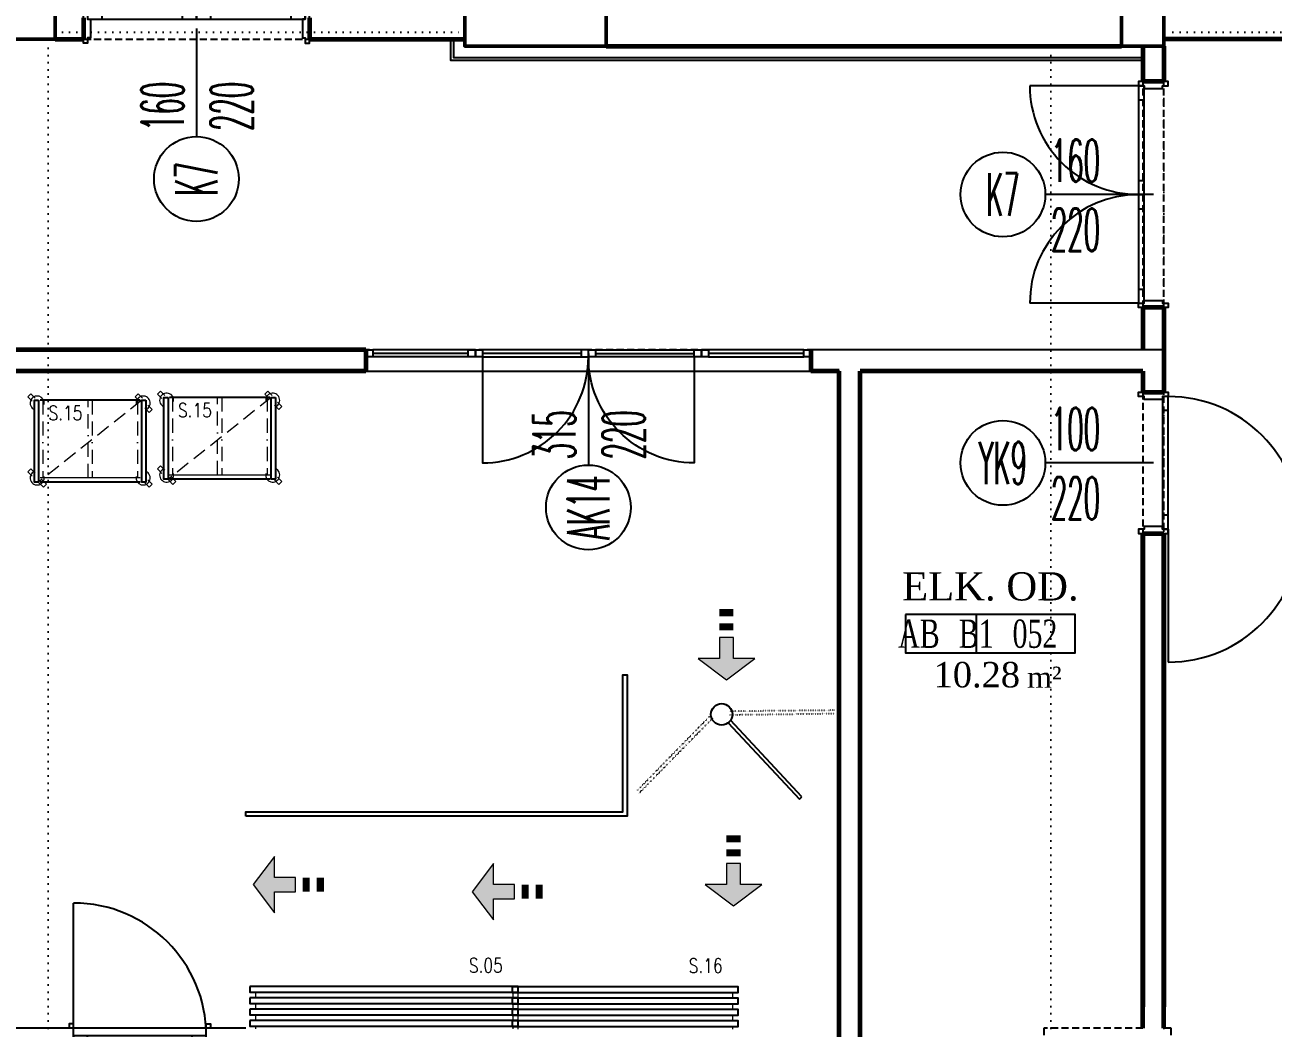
# Model space of a CAD drawing. Extents: x -228812 to 45006, y -308075 to -42938.
# Drawn here: x 42545 to 43429, y -44696 to -43986 of the extents above; entities that cross this region are included whole.
import ezdxf
from ezdxf.enums import TextEntityAlignment as Align

# ---------------------------------------------------------------- set-up
doc = ezdxf.new("R2010")
doc.units = 0
doc.header["$LTSCALE"] = 20
for name, pattern in [('( Hidden )', [0.375, 0.25, -0.125]), ('BORDER', [1.75, 0.5, -0.25, 0.5, -0.25, 0, -0.25]), ('DASHED', [0.75, 0.5, -0.25]), ('DOT', [0.25, 0, -0.25]), ('HIDDEN', [0.375, 0.25, -0.125])]:
    doc.linetypes.add(name, pattern=pattern)
doc.layers.get('0').update_dxf_attribs({"linetype": 'CONTINUOUS', "lineweight": 15})
doc.layers.get('DEFPOINTS').update_dxf_attribs({"linetype": 'CONTINUOUS'})
for name, color, linetype, lineweight in [('-DWG_ANA_1', 7, 'BORDER', 25), ('-DWG_DETAY1', 7, 'CONTINUOUS', 25), ('-DWG_DETAY1_1', 7, 'BORDER', 20), ('-DWG_DETAY2', 7, 'CONTINUOUS', 15), ('DUVAR', 7, 'CONTINUOUS', 60), ('KOLON', 7, 'CONTINUOUS', 50), ('NO', 7, 'CONTINUOUS', 30), ('tefris', 7, 'CONTINUOUS', 20)]:
    doc.layers.add(name, color=color, linetype=linetype, lineweight=lineweight)
for name, color, linetype in [('BL-S', 42, 'CONTINUOUS'), ('KA-PEN', 5, 'CONTINUOUS'), ('KAPILAR', 5, 'CONTINUOUS'), ('KIRIS', 9, 'DOT'), ('MUTFAK TEFRISI', 7, 'CONTINUOUS'), ('ROOM', 7, 'CONTINUOUS'), ('ROOM-T', 7, 'CONTINUOUS'), ('SIVA', 7, 'CONTINUOUS'), ('YAZI', 170, 'CONTINUOUS')]:
    doc.layers.add(name, color=color, linetype=linetype)
doc.styles.add('OLC-200', font='tromans.shx', dxfattribs={"width": 0.5, "height": 0.2})
doc.styles.add('OLC-50', font='romans.shx', dxfattribs={"width": 0.5, "height": 0.15})
doc.styles.add('ROMANS', font='romans.shx', dxfattribs={"width": 0.8})
doc.styles.add('YAZI', font='times.ttf')
doc.dimstyles.new('BIRIM ADI', dxfattribs={"dimtxt": 30, "dimasz": 50, "dimexe": 25, "dimexo": 40, "dimgap": 15, "dimtad": 0, "dimtxsty": 'YAZI', "dimblk": 'OBLIQUE', "dimcen": 50, "dimadec": 0, "dimazin": 0, "dimtfac": 1, "dimtmove": 0, "dimatfit": 3, "dimfxl": 150, "dimfxlon": 1, "dimarcsym": 0})

# ---------------------------------------------------------------- blocks, each defined once
blk = doc.blocks.new('_OBLIQUE')
at = {"color": 0, "linetype": 'ByBlock'}
blk.add_line((-0.5, -0.5), (0.5, 0.5), dxfattribs=at)
blk = doc.blocks.new('*D9223')
at = {"layer": 'DEFPOINTS', "color": 0, "linetype": 'Continuous'}
for p in [(42561.85, -43121.04), (43962.68, -43121.04), (42566.85, -45206.04)]:
    blk.add_point(p, dxfattribs=at)
at = {"layer": 'YAZI', "color": 0, "lineweight": -2, "ltscale": 0.5}
for p, q in [((43812.68, -43121.04), (43987.68, -43121.04)), ((43962.68, -43121.04), (43962.68, -44082.77)), ((43962.68, -45206.04), (43962.68, -44244.32)), ((43812.68, -45206.04), (43987.68, -45206.04))]:
    blk.add_line(p, q, dxfattribs=at)
at = {"layer": 'YAZI', "color": 0, "linetype": 'Continuous', "lineweight": -2, "xscale": 50, "yscale": 50, "zscale": 50}
for p, rotation in [((43962.68, -43121.04), 90), ((43962.68, -45206.04), 270)]:
    blk.add_blockref('_OBLIQUE', p, dxfattribs=dict(at, rotation=rotation))
at = {"layer": 'YAZI', "color": 0, "linetype": 'Continuous', "insert": (43962.68, -44163.54), "char_height": 30, "attachment_point": 5, "rotation": 90, "style": 'YAZI'}
blk.add_mtext('MORG ', dxfattribs=at)
blk = doc.blocks.new('*U684')
at = {"color": 0}
for p, q in [((-157, 18), (-157, 95)), ((-3, 18), (-3, 95)), ((-147, 18), (-147, 14)), ((-90.1, 18), (-90.1, 14)), ((-70, 18), (-70, 14)), ((-13.1, 18), (-13.1, 14)), ((-80, 7.5), (-80, 7.5))]:
    blk.add_line(p, q, dxfattribs=at)
at = {"color": 0, "linetype": 'DOT', "ltscale": 20}
blk.add_line((-155, 0), (-5, 0), dxfattribs=at)
at = {"color": 16}
blk.add_lwpolyline([(-80, 7.5), (-80, 84)], dxfattribs=at)
at = {"color": 0, "lineweight": -3}
for points in [[(-160, 15), (-160, 18), (-157, 18), (-157, 14), (-155, 14), (-155, 1), (-157, 1), (-157, -3), (-160, -3), (-160, 0)], [(0, 15), (0, 18), (-3, 18), (-3, 14), (-5, 14), (-5, 1), (-3, 1), (-3, -3), (0, -3), (0, 0)]]:
    blk.add_lwpolyline(points, dxfattribs=at)
at = {"color": 0}
for points in [[(-157, 18), (-157, 14), (-80, 14), (-80, 18)], [(-80, 18), (-80, 14), (-3, 14), (-3, 18)]]:
    blk.add_lwpolyline(points, close=True, dxfattribs=at)
at = {"color": 16}
blk.add_circle((-80, 114), 30, dxfattribs=at)
at = {"color": 0}
for centre, start, end in [((-157, 18), 0, 90), ((-3, 18), 90, 180)]:
    blk.add_arc(centre, 77, start, end, dxfattribs=at)
at = {"color": 16, "style": 'OLC-50', "width": 0.45}
blk.add_attdef('POZ', text='', height=30, rotation=270, dxfattribs=at).set_placement((-80, 114), align=Align.MIDDLE_CENTER)
blk.add_attdef('YUK', text='', height=30, rotation=270, dxfattribs=at).set_placement((-90, 80), align=Align.TOP_LEFT)
blk.add_attdef('GEN', text='', height=30, rotation=270, dxfattribs=at).set_placement((-80, 80), align=Align.BOTTOM_LEFT)
at = {"style": 'OLC-50', "width": 0.5, "flags": 1}
for tag, p in [('KABLOK', (-188.28, -83.82)), ('KAMAHKOD', (-83.92, -83.79)), ('KAMAHNO', (-195.25, -120.56)), ('KAMAHAD', (-79.64, -120.04)), ('DUVKA', (-188.58, -156.03)), ('KARENK', (-82.63, -154.75)), ('KATIP', (-188.15, -193.98)), ('KASAMAL', (-83.89, -189.58)), ('KAMAL', (-188.73, -232.95)), ('KASARENK', (-83.47, -229.01)), ('YANGIN', (-84.16, -266.9)), ('MENFEZ', (-190.02, -268.95)), ('ACILYON', (-192.72, -303.54)), ('CEKIT', (-86.26, -303.19)), ('CARPTEK', (-195.01, -337.41)), ('FOTOSEL', (-86.79, -337.11)), ('PBAR', (-193.18, -371.07)), ('KONTROL', (-87.01, -371.07))]:
    blk.add_attdef(tag, p, '', height=30, dxfattribs=at)
blk = doc.blocks.new('*U688')
at = {"color": 0}
for p, q in [((-157, 18), (-157, 95)), ((-3, 18), (-3, 95)), ((-147, 18), (-147, 14)), ((-90.1, 18), (-90.1, 14)), ((-70, 18), (-70, 14)), ((-13.1, 18), (-13.1, 14)), ((-80, 7.5), (-80, 7.5))]:
    blk.add_line(p, q, dxfattribs=at)
at = {"color": 0, "linetype": 'DOT', "ltscale": 20}
blk.add_line((-155, 0), (-5, 0), dxfattribs=at)
at = {"color": 0, "lineweight": -3}
for points in [[(-160, 15), (-160, 18), (-157, 18), (-157, 14), (-155, 14), (-155, 1), (-157, 1), (-157, -3), (-160, -3), (-160, 0)], [(0, 15), (0, 18), (-3, 18), (-3, 14), (-5, 14), (-5, 1), (-3, 1), (-3, -3), (0, -3), (0, 0)]]:
    blk.add_lwpolyline(points, dxfattribs=at)
at = {"color": 0}
for points in [[(-157, 18), (-157, 14), (-80, 14), (-80, 18)], [(-80, 18), (-80, 14), (-3, 14), (-3, 18)]]:
    blk.add_lwpolyline(points, close=True, dxfattribs=at)
at = {"color": 16}
blk.add_lwpolyline([(-80, 7.5), (-80, -69)], dxfattribs=at)
blk.add_circle((-80, -99), 30, dxfattribs=at)
at = {"color": 0}
for centre, start, end in [((-157, 18), 0, 90), ((-3, 18), 90, 180)]:
    blk.add_arc(centre, 77, start, end, dxfattribs=at)
at = {"color": 16, "style": 'OLC-50', "width": 0.45}
blk.add_attdef('GEN', text='', height=30, rotation=90, dxfattribs=at).set_placement((-80, -65), align=Align.BOTTOM_LEFT)
blk.add_attdef('YUK', text='', height=30, rotation=90, dxfattribs=at).set_placement((-70, -65), align=Align.TOP_LEFT)
at = {"style": 'OLC-50', "width": 0.5, "flags": 1}
for tag, p in [('KABLOK', (-188.28, -83.82)), ('KAMAHKOD', (-83.92, -83.79)), ('KAMAHNO', (-195.25, -120.56)), ('KAMAHAD', (-79.64, -120.04)), ('DUVKA', (-188.58, -156.03)), ('KARENK', (-82.63, -154.75)), ('KATIP', (-188.15, -193.98)), ('KASAMAL', (-83.89, -189.58)), ('KAMAL', (-188.73, -232.95)), ('KASARENK', (-83.47, -229.01)), ('YANGIN', (-84.16, -266.9)), ('MENFEZ', (-190.02, -268.95)), ('ACILYON', (-192.72, -303.54)), ('CEKIT', (-86.26, -303.19)), ('CARPTEK', (-195.01, -337.41)), ('FOTOSEL', (-86.79, -337.11)), ('PBAR', (-193.18, -371.07)), ('KONTROL', (-87.01, -371.07))]:
    blk.add_attdef(tag, p, '', height=30, dxfattribs=at)
at = {"color": 16, "style": 'OLC-50', "width": 0.45}
blk.add_attdef('POZ', text='', height=30, rotation=90, dxfattribs=at).set_placement((-80, -99), align=Align.MIDDLE_CENTER)
blk = doc.blocks.new('ROOMNAME')
at = {"color": 0}
blk.add_line((0, 13.5), (0, -13.5), dxfattribs=at)
blk.add_lwpolyline([(-50, 13.5), (-50, -13.5), (70, -13.5), (70, 13.5)], close=True, dxfattribs=at)
at = {"color": 0, "insert": (36, -30.8), "char_height": 15, "width": 39.826, "attachment_point": 4, "style": 'YAZI'}
blk.add_mtext('m²', dxfattribs=at)
at = {"color": 0, "style": 'YAZI'}
for tag, p in [('KOD', (-25, 0)), ('NO', (35, 0))]:
    blk.add_attdef(tag, text='', height=20, dxfattribs=at).set_placement(p, align=Align.MIDDLE_CENTER)
blk.add_attdef('ALAN', text='', height=18, dxfattribs=at).set_placement((31, -29), align=Align.MIDDLE_RIGHT)
at = {"color": 0, "style": 'YAZI', "flags": 1}
for tag, p in [('ALANIHALE', (10, -51.34)), ('CEVRE', (8.79, -70.89))]:
    blk.add_attdef(tag, text='', height=15, dxfattribs=at).set_placement(p, align=Align.MIDDLE_CENTER)
at = {"color": 0, "style": 'OLC-200', "width": 0.5, "flags": 1}
for tag, p in [('DOS', (-43.92, -102.93)), ('SUP', (-12.29, -102.93)), ('DUV', (15.05, -102.93)), ('TAV', (42.39, -102.93)), ('KTIP1', (-43.92, -131.5)), ('KTIP2', (6.08, -131.5)), ('KTIP3', (56.08, -131.5)), ('KTIP1S', (-43.92, -160.08)), ('KTIP2S', (6.08, -160.08)), ('KTIP3S', (56.08, -160.08)), ('PTIP1', (-43.92, -188.65)), ('PTIP2', (6.08, -188.65)), ('PTIP3', (56.08, -188.65)), ('PTIP1S', (-43.92, -217.22)), ('PTIP2S', (6.08, -217.22)), ('PTIP3S', (56.08, -217.22)), ('KISI', (-43.92, -245.79)), ('KW', (6.08, -245.79)), ('ISI', (56.08, -245.79))]:
    blk.add_attdef(tag, p, '', height=15, dxfattribs=at)
at = {"layer": 'ROOM-T', "color": 9, "style": 'YAZI'}
blk.add_attdef('MAHALADI', text='', height=20, dxfattribs=at).set_placement((10, 33.5), align=Align.MIDDLE_CENTER)
blk = doc.blocks.new('*U9150')
at = {"color": 0}
for p, q in [((-87, 18), (-87, 14)), ((-13, 18), (-13, 14)), ((-3, 18), (91, 18)), ((-50, 7.5), (-50, 7.5))]:
    blk.add_line(p, q, dxfattribs=at)
at = {"color": 0, "linetype": 'DOT', "ltscale": 20}
blk.add_line((-100, 0), (0, 0), dxfattribs=at)
at = {"color": 0, "lineweight": -3}
for points in [[(-100, 15), (-100, 18), (-97, 18), (-97, 14), (-95, 14), (-95, 1), (-97, 1), (-97, -3), (-100, -3), (-100, 0)], [(0, 15), (0, 18), (-3, 18), (-3, 14), (-5, 14), (-5, 1), (-3, 1), (-3, -3), (0, -3), (0, 0)]]:
    blk.add_lwpolyline(points, dxfattribs=at)
at = {"color": 0}
blk.add_lwpolyline([(-97, 18), (-97, 14), (-3, 14), (-3, 18)], close=True, dxfattribs=at)
at = {"color": 16}
blk.add_lwpolyline([(-50, 7.5), (-50, -69)], dxfattribs=at)
blk.add_circle((-50, -99), 30, dxfattribs=at)
at = {"color": 0}
blk.add_arc((-3, 18), 94, 360, 180, dxfattribs=at)
at = {"color": 16, "style": 'OLC-50', "width": 0.45}
blk.add_attdef('GEN', text='', height=30, rotation=90, dxfattribs=at).set_placement((-50, -65), align=Align.BOTTOM_LEFT)
blk.add_attdef('YUK', text='', height=30, rotation=90, dxfattribs=at).set_placement((-40, -65), align=Align.TOP_LEFT)
at = {"style": 'OLC-50', "width": 0.5, "flags": 1}
for tag, p in [('KABLOK', (-158.28, -83.82)), ('KAMAHKOD', (-53.92, -83.79)), ('KAMAHNO', (-165.25, -120.56)), ('KAMAHAD', (-49.64, -120.04)), ('DUVKA', (-158.58, -156.03)), ('KARENK', (-52.63, -154.75)), ('KATIP', (-158.15, -193.98)), ('KASAMAL', (-53.89, -189.58)), ('KAMAL', (-158.73, -232.95)), ('KASARENK', (-53.47, -229.01)), ('YANGIN', (-54.16, -266.9)), ('MENFEZ', (-160.02, -268.95)), ('ACILYON', (-162.72, -303.54)), ('CEKIT', (-56.26, -303.19)), ('CARPTEK', (-165.01, -337.41)), ('FOTOSEL', (-56.79, -337.11)), ('PBAR', (-163.18, -371.07)), ('KONTROL', (-57.01, -371.07))]:
    blk.add_attdef(tag, p, '', height=30, dxfattribs=at)
at = {"color": 16, "style": 'OLC-50', "width": 0.45}
blk.add_attdef('POZ', text='', height=30, rotation=90, dxfattribs=at).set_placement((-50, -99), align=Align.MIDDLE_CENTER)
blk = doc.blocks.new('KOLON90')
at = {"layer": 'KOLON', "color": 4}
blk.add_lwpolyline([(-45, 45), (45, 45), (45, -45), (-45, -45)], close=True, dxfattribs=at)
blk = doc.blocks.new('*U9156')
at = {"color": 0}
for p, q in [((-165, 5), (-232.5, 5)), ((-232.5, 0), (-165, 0)), ((5, 5), (72.5, 5)), ((5, 0), (72.5, 0))]:
    blk.add_line(p, q, dxfattribs=at)
at = {"color": 16}
for p, q in [((-232.5, 2.5), (-165, 2.5)), ((5, 2.5), (72.5, 2.5))]:
    blk.add_line(p, q, dxfattribs=at)
at = {"color": 0, "linetype": 'ByBlock', "lineweight": -3}
for p, q in [((-155, 5), (-85, 5)), ((-85, 0), (-155, 0)), ((-5, 5), (-75, 5)), ((-75, 0), (-5, 0))]:
    blk.add_line(p, q, dxfattribs=at)
at = {"color": 16, "linetype": 'ByBlock', "lineweight": -3}
for p, q in [((-85, 2.5), (-155, 2.5)), ((-75, 2.5), (-5, 2.5))]:
    blk.add_line(p, q, dxfattribs=at)
at = {"color": 0, "linetype": 'ByBlock', "lineweight": -3, "flags": 128}
for points in [[(-155, 5), (-155, 80, -0.414214), (-80, 5)], [(-5, 5), (-5, 80, 0.414214), (-80, 5)]]:
    blk.add_lwpolyline(points, format="xyb", dxfattribs=at)
at = {"color": 16}
blk.add_lwpolyline([(-80, 2.5), (-80, 81.5)], dxfattribs=at)
at = {"color": 0, "linetype": 'ByBlock', "lineweight": -3}
for points in [[(-232.5, 5), (-232.5, 0), (-237.5, 0), (-237.5, 5)], [(-160, 5), (-160, 0), (-165, 0), (-165, 5)], [(-155, 5), (-155, 0), (-160, 0), (-160, 5)], [(-80, 5), (-80, 0), (-85, 0), (-85, 5)], [(-80, 5), (-80, 0), (-75, 0), (-75, 5)], [(0, 5), (0, 0), (-5, 0), (-5, 5)], [(5, 5), (5, 0), (0, 0), (0, 5)], [(77.5, 5), (77.5, 0), (72.5, 0), (72.5, 5)]]:
    blk.add_lwpolyline(points, close=True, dxfattribs=at)
at = {"color": 16}
blk.add_circle((-80, 111.5), 30, dxfattribs=at)
at = {"color": 16, "style": 'OLC-50', "width": 0.45}
blk.add_attdef('POZ', text='', height=30, rotation=270, dxfattribs=at).set_placement((-80, 111.5), align=Align.MIDDLE_CENTER)
blk.add_attdef('YUK', text='', height=30, rotation=270, dxfattribs=at).set_placement((-90, 77.5), align=Align.TOP_LEFT)
blk.add_attdef('GEN', text='', height=30, rotation=270, dxfattribs=at).set_placement((-80, 77.5), align=Align.BOTTOM_LEFT)
at = {"style": 'OLC-50', "width": 0.5, "flags": 1}
for tag, p in [('KABLOK', (-174.21, -88.82)), ('KAMAHKOD', (-69.84, -88.79)), ('KAMAHNO', (-181.17, -125.56)), ('KAMAHAD', (-65.56, -125.04)), ('DUVKA', (-174.5, -161.03)), ('KARENK', (-68.55, -159.75)), ('KASAMAL', (-69.81, -194.58)), ('KATIP', (-174.07, -198.98)), ('KAMAL', (-174.65, -237.95)), ('KASARENK', (-69.39, -234.01)), ('MENFEZ', (-175.95, -273.95)), ('YANGIN', (-70.08, -271.9)), ('ACILYON', (-178.65, -308.54)), ('CEKIT', (-72.18, -308.19)), ('CARPTEK', (-180.93, -342.41)), ('FOTOSEL', (-72.71, -342.11)), ('PBAR', (-179.11, -376.07)), ('KONTROL', (-72.93, -376.07))]:
    blk.add_attdef(tag, p, '', height=30, dxfattribs=at)
blk = doc.blocks.new('*U9158')
at = {"color": 0}
for p, q in [((-3, 9.5), (-3, 103.5)), ((-87, 9.5), (-87, 5.5)), ((-13, 9.5), (-13, 5.5)), ((-50, 7.5), (-50, 7.5)), ((-3, 5.5), (-3, -88.5))]:
    blk.add_line(p, q, dxfattribs=at)
at = {"color": 0, "linetype": 'DOT', "ltscale": 20}
blk.add_line((-100, 0), (0, 0), dxfattribs=at)
at = {"color": 16}
blk.add_lwpolyline([(-50, 7.5), (-50, 84)], dxfattribs=at)
at = {"color": 0, "lineweight": -3}
for points in [[(-100, 15), (-100, 18), (-97, 18), (-97, 14), (-97, 14), (-97, 1), (-97, 1), (-97, -3), (-100, -3), (-100, 0)], [(0, 15), (0, 18), (-3, 18), (-3, 14), (-3, 14), (-3, 1), (-3, 1), (-3, -3), (0, -3), (0, 0)]]:
    blk.add_lwpolyline(points, dxfattribs=at)
at = {"color": 0}
blk.add_lwpolyline([(-97, 9.5), (-97, 5.5), (-3, 5.5), (-3, 9.5)], close=True, dxfattribs=at)
at = {"color": 16}
blk.add_circle((-50, 114), 30, dxfattribs=at)
at = {"color": 0}
for centre, start, end in [((-3, 9.5), 90, 180), ((-3, 5.5), 180, 270)]:
    blk.add_arc(centre, 94, start, end, dxfattribs=at)
at = {"color": 16, "style": 'OLC-50', "width": 0.45}
blk.add_attdef('POZ', text='', height=30, rotation=270, dxfattribs=at).set_placement((-50, 114), align=Align.MIDDLE_CENTER)
blk.add_attdef('YUK', text='', height=30, rotation=270, dxfattribs=at).set_placement((-60, 80), align=Align.TOP_LEFT)
blk.add_attdef('GEN', text='', height=30, rotation=270, dxfattribs=at).set_placement((-50, 80), align=Align.BOTTOM_LEFT)
at = {"style": 'OLC-50', "width": 0.5, "flags": 1}
for tag, p in [('KABLOK', (-158.28, -83.82)), ('KAMAHKOD', (-53.92, -83.79)), ('KAMAHNO', (-165.25, -120.56)), ('KAMAHAD', (-49.64, -120.04)), ('DUVKA', (-158.58, -156.03)), ('KARENK', (-52.63, -154.75)), ('KATIP', (-158.15, -193.98)), ('KASAMAL', (-53.89, -189.58)), ('KAMAL', (-158.73, -232.95)), ('KASARENK', (-53.47, -229.01)), ('YANGIN', (-54.16, -266.9)), ('MENFEZ', (-160.02, -268.95)), ('ACILYON', (-162.72, -303.54)), ('CEKIT', (-56.26, -303.19)), ('CARPTEK', (-165.01, -337.41)), ('FOTOSEL', (-56.79, -337.11)), ('PBAR', (-163.18, -371.07)), ('KONTROL', (-57.01, -371.07))]:
    blk.add_attdef(tag, p, '', height=30, dxfattribs=at)
blk = doc.blocks.new('KLN160')
at = {"layer": '-DWG_DETAY1', "color": 0}
for points in [[(0, 30), (0, 26), (160, 26), (160, 30)], [(0, 22), (0, 18), (160, 18), (160, 22)], [(0, 14), (0, 10), (160, 10), (160, 14)], [(0, 6), (0, 2), (160, 2), (160, 6)]]:
    blk.add_lwpolyline(points, close=True, dxfattribs=at)
at = {"layer": '-DWG_DETAY2', "color": 0}
for points in [[(4, 26), (4, 22)], [(4, 18), (4, 14)], [(156, 26), (156, 22)], [(156, 18), (156, 14)], [(4, 10), (4, 6)], [(156, 10), (156, 6)], [(4, 2), (4, 0)], [(156, 2), (156, 0)]]:
    blk.add_lwpolyline(points, dxfattribs=at)
at = {"layer": 'NO', "linetype": 'Continuous', "style": 'ROMANS', "width": 0.8}
blk.add_attdef('NO', text='', height=10, dxfattribs=at).set_placement((137, 45), align=Align.MIDDLE)
blk = doc.blocks.new('KLN190')
at = {"layer": '-DWG_DETAY1', "color": 0}
for points in [[(0, 30), (0, 26), (190, 26), (190, 30)], [(0, 22), (0, 18), (190, 18), (190, 22)], [(0, 14), (0, 10), (190, 10), (190, 14)], [(0, 6), (0, 2), (190, 2), (190, 6)]]:
    blk.add_lwpolyline(points, close=True, dxfattribs=at)
at = {"layer": '-DWG_DETAY2', "color": 0}
for points in [[(4, 26), (4, 22)], [(4, 18), (4, 14)], [(186, 26), (186, 22)], [(186, 18), (186, 14)], [(4, 10), (4, 6)], [(186, 10), (186, 6)], [(4, 2), (4, 0)], [(186, 2), (186, 0)]]:
    blk.add_lwpolyline(points, dxfattribs=at)
at = {"layer": 'NO', "linetype": 'Continuous', "style": 'ROMANS', "width": 0.8}
blk.add_attdef('NO', text='', height=10, dxfattribs=at).set_placement((167, 45), align=Align.MIDDLE)
blk = doc.blocks.new('ja-yonoku')
at = {"layer": 'tefris', "color": 1, "linetype": 'Continuous'}
blk.add_lwpolyline([(5, -20), (-5, -20), (-5, -35), (-20, -35), (0, -50), (20, -35), (5, -35), (5, -20)], dxfattribs=at)
for points in [[(-5, 0), (5, 0), (-5, -5), (5, -5)], [(-5, -10), (5, -10), (-5, -15), (5, -15)], [(-5, -20), (5, -20), (-5, -35), (5, -35)], [(5, -35), (-20, -35), (0, -50), (-20, -35)], [(5, -35), (20, -35), (0, -50), (20, -35)]]:
    blk.add_solid(points, dxfattribs=at)
blk = doc.blocks.new('ATK200')
at = {"layer": '-DWG_ANA_1', "color": 0, "linetype": 'Continuous'}
for points in [[(0, -58), (0, 0), (3, 0), (3, -58)], [(76, -58), (76, 0), (79, 0), (79, -58)]]:
    blk.add_lwpolyline(points, close=True, dxfattribs=at)
at = {"layer": '-DWG_DETAY1', "color": 0, "linetype": 'Continuous'}
for points in [[(4, 0), (75, 0)], [(4, -58), (75, -58)]]:
    blk.add_lwpolyline(points, dxfattribs=at)
at = {"layer": '-DWG_DETAY1_1', "color": 0}
for points in [[(6, -58), (6, -3)], [(73, -58), (73, -3)]]:
    blk.add_lwpolyline(points, dxfattribs=at)
blk.add_lwpolyline([(38, -3), (41, -3), (41, -58), (38, -58)], close=True, dxfattribs=at)
at = {"layer": '-DWG_DETAY2', "color": 0, "linetype": 'DASHED'}
blk.add_line((3, -58), (76, 0), dxfattribs=at)
at = {"layer": '-DWG_DETAY2', "color": 0, "linetype": 'HIDDEN'}
for points in [[(-1.39, -1.61), (-4.49, 1.49), (-2.36, 3.61), (0.77, 0.47)], [(73.61, -1.61), (70.51, 1.49), (72.64, 3.61), (75.77, 0.47)], [(78.39, -6.39), (81.49, -9.49), (83.61, -7.36), (80.47, -4.23)], [(-1.39, -54.61), (-4.49, -51.51), (-2.36, -49.39), (0.77, -52.53)], [(2.39, -59.39), (5.49, -62.49), (7.61, -60.36), (4.47, -57.23)], [(78.39, -59.39), (81.49, -62.49), (83.61, -60.36), (80.47, -57.23)]]:
    blk.add_lwpolyline(points, dxfattribs=at)
at = {"layer": '-DWG_DETAY2', "color": 0, "linetype": 'Continuous'}
blk.add_lwpolyline([(4, -3), (75, -3)], dxfattribs=at)
at = {"layer": '-DWG_DETAY2', "color": 0}
for centre, start, end in [((2, -3), 348.46304, 246.42182), ((77, -3), 293.57818, 191.53696), ((2, -56), 113.57818, 11.53696), ((77, -56), 168.46304, 66.42182)]:
    blk.add_arc(centre, 5, start, end, dxfattribs=at)
at = {"layer": 'NO', "linetype": 'Continuous', "style": 'ROMANS', "width": 0.8}
blk.add_attdef('NO', text='', height=10, dxfattribs=at).set_placement((57, -49), align=Align.MIDDLE)

msp = doc.modelspace()

# ---------------------------------------------------------------- linework, layer by layer
at = {"layer": 'DEFPOINTS'}
msp.add_line((43121.851, -44696.043), (43121.851, -44786.043), dxfattribs=at)
at = {"layer": 'DEFPOINTS', "color": 7, "linetype": '( Hidden )'}
for points in [[(43336.851, -44001.043), (43336.851, -44216.043), (40971.851, -44216.043)], [(41686.842, -43996.043), (42856.85, -43996.043), (42856.85, -44001.043), (43336.851, -44001.043)], [(43351.851, -43996.043), (43746.851, -43996.043), (43746.851, -46566.393)], [(43617.615, -46771.043), (43356.851, -46771.043), (43356.851, -44696.043), (43351.851, -44696.043), (43351.851, -43996.043)]]:
    msp.add_lwpolyline(points, dxfattribs=at)
at = {"layer": 'DEFPOINTS'}
msp.add_lwpolyline([(42701.851, -44696.043), (42151.851, -44696.043), (42151.851, -45171.043), (41776.851, -45171.043), (41776.851, -45116.043), (41686.851, -45116.043), (41686.851, -45171.043), (40986.851, -45171.043), (40986.851, -44231.043), (43121.851, -44231.043), (43121.851, -44696.043)], dxfattribs=at)
at = {"layer": 'DEFPOINTS', "color": 7, "linetype": '( Hidden )'}
msp.add_lwpolyline([(43136.851, -44231.043), (43336.851, -44231.043), (43336.851, -44696.043), (43266.851, -44696.043), (43266.851, -44771.043), (43136.851, -44771.043)], close=True, dxfattribs=at)
at = {"layer": 'DUVAR', "color": 2}
for p, q in [((42586.851, -43981.043), (42586.851, -43996.043)), ((42746.851, -43981.043), (42746.851, -43996.043)), ((42566.851, -43996.043), (42586.851, -43996.043)), ((42746.851, -43996.043), (42856.85, -43996.043)), ((43336.851, -44001.043), (43336.851, -44026.043)), ((43471.851, -43996.043), (43351.851, -43996.043)), ((43351.851, -44001.043), (43351.851, -44026.043)), ((43351.851, -44026.043), (43336.85, -44026.043)), ((43351.851, -44186.043), (43336.85, -44186.043)), ((43336.851, -44186.043), (43336.851, -44216.043)), ((43351.851, -44186.043), (43351.851, -44246.043)), ((42786.851, -44216.043), (41901.851, -44216.043)), ((42786.851, -44216.043), (42786.851, -44231.043)), ((43101.851, -44216.043), (43101.851, -44231.043)), ((42786.851, -44231.043), (41901.851, -44231.043)), ((43121.851, -44231.043), (43101.851, -44231.043)), ((43121.851, -44786.043), (43121.851, -44231.043)), ((43336.851, -44231.043), (43136.851, -44231.043)), ((43136.851, -44771.043), (43136.851, -44231.043)), ((43336.851, -44231.043), (43336.851, -44246.043)), ((43336.851, -44246.043), (43351.851, -44246.043)), ((43336.851, -44346.043), (43336.851, -44681.043)), ((43336.851, -44346.043), (43351.851, -44346.043)), ((43351.851, -44346.043), (43351.851, -44681.043))]:
    msp.add_line(p, q, dxfattribs=at)
at = {"layer": 'DUVAR', "color": 2, "ltscale": 0.5}
for p, q in [((42956.85, -44001.043), (43321.851, -44001.043)), ((43336.851, -44696.043), (43336.851, -44346.043)), ((43351.851, -44696.043), (43351.851, -44346.043))]:
    msp.add_line(p, q, dxfattribs=at)
at = {"layer": 'KIRIS', "color": 251}
for p, q in [((42566.851, -43991.043), (42856.839, -43991.043)), ((43351.851, -44696.043), (43351.851, -43991.043)), ((44056.851, -43991.043), (43351.851, -43991.043)), ((42561.851, -44696.043), (42561.851, -43996.043)), ((43271.851, -44001.043), (42956.85, -44001.043)), ((43271.851, -44696.043), (43271.851, -44001.043))]:
    msp.add_line(p, q, dxfattribs=at)
at = {"layer": 'KOLON', "color": 4}
for points in [[(43351.851, -44001.043), (43321.851, -44001.043), (43321.851, -43901.043), (43351.851, -43901.043)], [(42956.85, -44001.043), (42856.85, -44001.043), (42856.85, -43971.043), (42956.85, -43971.043)]]:
    msp.add_lwpolyline(points, close=True, dxfattribs=at)
at = {"layer": 'MUTFAK TEFRISI', "color": 11, "linetype": 'DOT', "ltscale": 0.1}
for p, q in [((43118.92, -44471.131), (43044.338, -44471.876)), ((43030.404, -44475.199), (42978.8, -44528.012)), ((42980.056, -44529.994), (43032.299, -44476.762)), ((43044.575, -44474.321), (43118.408, -44473.421))]:
    msp.add_line(p, q, dxfattribs=at)
at = {"layer": 'MUTFAK TEFRISI', "color": 11, "linetype": 'Continuous'}
for p, q in [((43043.407, -44479.959), (43093.771, -44533.956)), ((43095.445, -44532.401), (43045.056, -44478.138)), ((43093.771, -44533.956), (43095.445, -44532.401))]:
    msp.add_line(p, q, dxfattribs=at)
msp.add_lwpolyline([(42701.851, -44546.043), (42701.851, -44543.043), (42968.851, -44543.043), (42968.851, -44446.043), (42971.851, -44446.043), (42971.851, -44546.043), (42701.851, -44546.043)], dxfattribs=at)
msp.add_circle((43038.671, -44474.014), 7.601, dxfattribs=at)
at = {"layer": 'ROOM', "color": 2}
msp.add_lwpolyline([(43351.851, -44246.043), (43351.851, -44216.043), (43101.851, -44216.043)], dxfattribs=at)
at = {"layer": 'SIVA', "color": 1}
for points in [[(42846.85, -43996.043), (42846.85, -44011.043), (43336.851, -44011.043)], [(42848.85, -43996.043), (42848.85, -44009.043), (43336.851, -44009.043)]]:
    msp.add_lwpolyline(points, dxfattribs=at)

# ---------------------------------------------------------------- block references
at = {"linetype": 'Continuous'}
for p in [(43042.09, -44399.543), (43047.09, -44559.543)]:
    msp.add_blockref('ja-yonoku', p, dxfattribs=at)
at = {"linetype": 'Continuous', "rotation": 270}
for p in [(42757.09, -44594.543), (42912.09, -44599.543)]:
    msp.add_blockref('ja-yonoku', p, dxfattribs=at)
at = {"layer": 'BL-S', "linetype": 'Continuous'}
ref = msp.add_blockref('ATK200', (42631.127, -44309.668), dxfattribs=dict(at, rotation=180))
ref.add_attrib('NO', 'S.15', dxfattribs={"layer": 'NO', "linetype": 'Continuous', "height": 10, "style": 'ROMANS', "width": 0.8}).set_placement((42574.127, -44260.668), align=Align.MIDDLE)
ref = msp.add_blockref('ATK200', (42722.823, -44307.645), dxfattribs=dict(at, rotation=180))
ref.add_attrib('NO', 'S.15', dxfattribs={"layer": 'NO', "linetype": 'Continuous', "height": 10, "style": 'ROMANS', "width": 0.8}).set_placement((42665.823, -44258.645), align=Align.MIDDLE)
for name, p, values in [('KLN190', (42704.75, -44696.685), {'NO': 'S.05'}), ('KLN160', (42890.392, -44696.871), {'NO': 'S.16'})]:
    msp.add_blockref(name, p, dxfattribs=at).add_auto_attribs(values)
at = {"layer": 'KA-PEN', "rotation": 180}
msp.add_blockref('*U9158', (42576.851, -44696.043), dxfattribs=at).add_auto_attribs({'POZ': 'K6', 'GEN': '100', 'YUK': '220'})
at = {"layer": 'KAPILAR'}
msp.add_blockref('*U688', (42746.851, -43996.043), dxfattribs=at).add_auto_attribs({'POZ': 'K7', 'GEN': '160', 'YUK': '220'})
for name, p, rotation, values in [('*U684', (43351.85, -44026.043), 89.99999999999999, {'POZ': 'K7', 'GEN': '160', 'YUK': '220'}), ('*U9156', (42864.351, -44216.043), 180, {'POZ': 'AK14', 'GEN': '315', 'YUK': '220'}), ('*U9150', (43336.851, -44346.043), 270, {'POZ': 'YK9', 'GEN': '100', 'YUK': '220'})]:
    msp.add_blockref(name, p, dxfattribs=dict(at, rotation=rotation)).add_auto_attribs(values)
at = {"layer": 'KOLON', "color": 1}
msp.add_blockref('KOLON90', (42521.851, -43951.043), dxfattribs=at)
at = {"layer": 'ROOM', "ltscale": 0.5}
ref = msp.add_blockref('ROOMNAME', (43218.955, -44416.912), dxfattribs=at)
ref.add_attrib('MAHALADI', 'ELK. OD.', dxfattribs={"layer": 'ROOM-T', "color": 9, "height": 20, "style": 'YAZI'}).set_placement((43228.955, -44383.412), align=Align.MIDDLE_CENTER)
ref.add_attrib('BLOK', 'AB', dxfattribs={"layer": '0', "color": 0, "height": 20, "style": 'YAZI', "width": 0.7}).set_placement((43178.383, -44416.912), align=Align.MIDDLE_CENTER)
ref.add_attrib('KOD', 'B1', dxfattribs={"layer": '0', "color": 0, "height": 20, "style": 'YAZI', "width": 0.7}).set_placement((43218.955, -44416.912), align=Align.MIDDLE_CENTER)
ref.add_attrib('NO', '052', dxfattribs={"layer": '0', "color": 0, "height": 20, "style": 'YAZI', "width": 0.7}).set_placement((43260.526, -44416.912), align=Align.MIDDLE_CENTER)
ref.add_attrib('ALAN', '10.28', dxfattribs={"layer": '0', "color": 0, "height": 18, "style": 'YAZI'}).set_placement((43249.955, -44445.912), align=Align.MIDDLE_RIGHT)

# ---------------------------------------------------------------- dimensions: what is measured, and where the dimension line sits
at = {"layer": 'YAZI', "ltscale": 0.5}
dim = msp.add_linear_dim(base=(43962.68, -43121.043), p1=(42566.851, -45206.043), p2=(42561.851, -43121.043), angle=90, text='MORG ', dimstyle='BIRIM ADI', override={"dimtmove": 1}, dxfattribs=at)
dim.commit()
dim.dimension.update_dxf_attribs({"geometry": '*D9223', "text_midpoint": (43962.68, -44163.543)})

doc.saveas('drawing.dxf')
